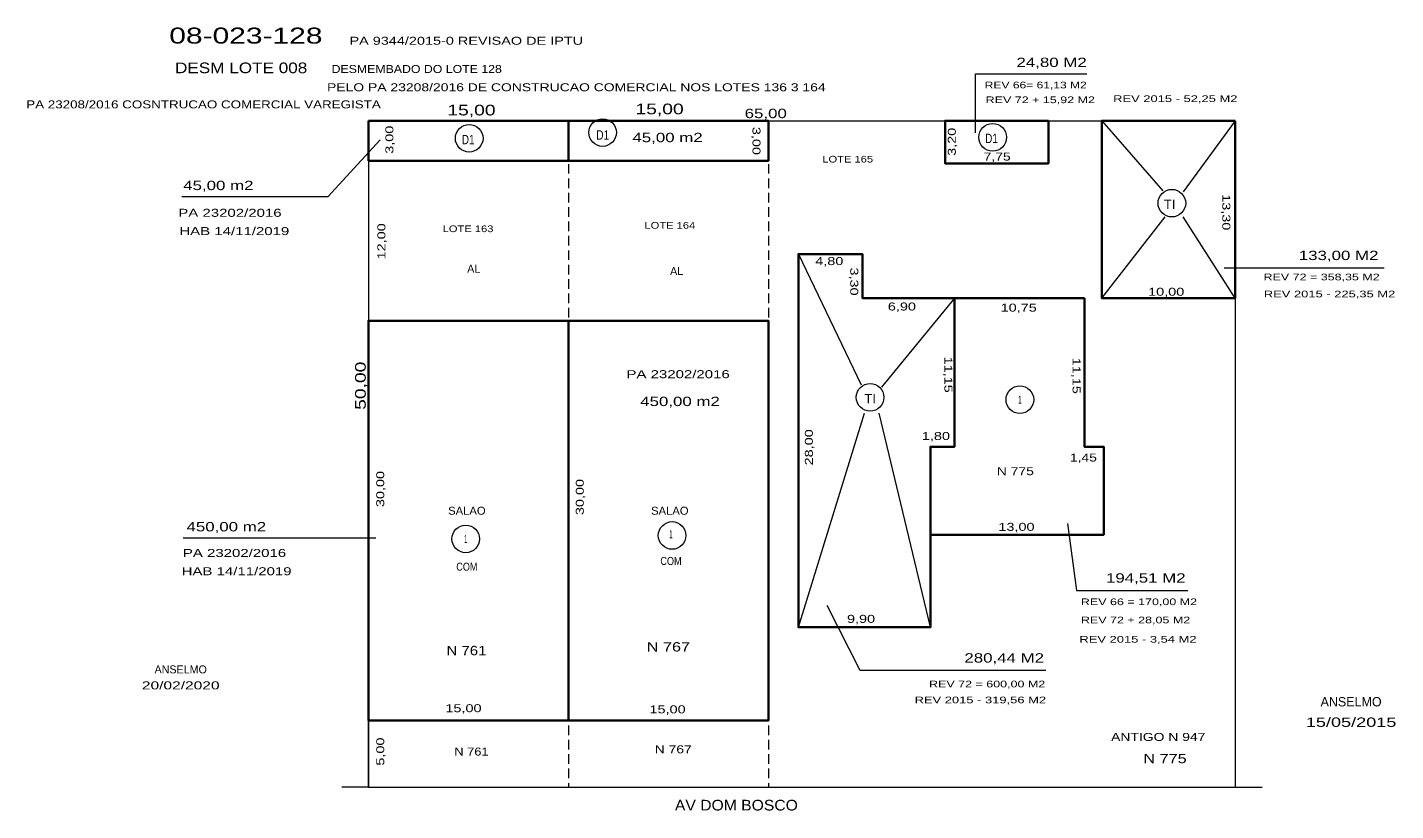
# Model space of a CAD drawing. Extents: x -22 to 80, y -2 to 57.
import ezdxf
from ezdxf.enums import TextEntityAlignment as Align

# ---------------------------------------------------------------- set-up
doc = ezdxf.new("R2010")
doc.units = 0
doc.header["$LTSCALE"] = 0.24
doc.linetypes.add('MEDIUM_DASHED', pattern=[4.5, 3, -1.5])
doc.layers.add('1', color=7, linetype='Continuous', lineweight=13)

msp = doc.modelspace()

# ---------------------------------------------------------------- linework, layer by layer
at = {"layer": '1'}
for p, q in [((3.2635, 50.0722), (3.2635, 0.0722)), ((3.2635, 50.0722), (46.5135, 50.0722)), ((54.2635, 50.0722), (58.2635, 50.0722)), ((58.2635, 50.0722), (62.8388, 44.8327)), ((68.2635, 50.0722), (64.3701, 44.7475)), ((58.2635, 36.7722), (63.0089, 42.873)), ((68.2635, 36.7722), (64.3701, 42.873)), ((35.5135, 40.0722), (40.2094, 30.2624)), ((67.4327, 39.0387), (79.428, 39.0387)), ((47.2135, 36.7722), (41.7407, 30.092)), ((68.2635, 36.7722), (68.2635, 0.0722)), ((35.5135, 12.0722), (40.4646, 28.1322)), ((45.4135, 12.0722), (41.5706, 28.1322)), ((3.8101, 18.7642), (-10.6398, 18.7642)), ((40.1485, 8.8415), (37.669, 13.7116)), ((54.0783, 8.8415), (40.1485, 8.8415)), ((3.2635, 0.0722), (3.2635, 5.0722)), ((3.2635, 0.0722), (1.2635, 0.0722)), ((3.2635, 0.0722), (68.2635, 0.0722)), ((68.2635, 0.0722), (70.2911, 0.0722))]:
    msp.add_line(p, q, dxfattribs=at)
at = {"layer": '1', "linetype": 'MEDIUM_DASHED'}
msp.add_line((33.2635, 50.0722), (33.2635, 0.0722), dxfattribs=at)
at = {"layer": '1', "lineweight": 35}
msp.add_line((56.9635, 36.7722), (47.2135, 36.7722), dxfattribs=at)
at = {"layer": '1'}
for points in [[(48.8018, 49.1783), (48.8018, 53.609), (57.1389, 53.609)], [(4.1521, 48.6514), (0.219, 44.3696), (-10.7253, 44.3696)], [(55.6927, 19.8672), (56.3732, 14.84), (64.7104, 14.84)]]:
    msp.add_lwpolyline(points, dxfattribs=at)
at = {"layer": '1', "linetype": 'MEDIUM_DASHED'}
for points in [[(3.2635, 50.0722), (18.2635, 50.0722), (18.2635, 0.0722)], [(18.2635, 50.0722), (33.2635, 50.0722), (33.2635, 34.282)]]:
    msp.add_lwpolyline(points, dxfattribs=at)
at = {"layer": '1', "lineweight": 35}
for points in [[(3.2635, 50.0722), (18.2635, 50.0722), (18.2635, 47.0722), (3.2635, 47.0722)], [(54.2635, 50.0722), (54.2635, 46.8722), (46.5135, 46.8722), (46.5135, 50.0722)], [(68.2635, 50.0722), (68.2635, 36.7722), (58.2635, 36.7722), (58.2635, 50.0722)], [(3.2635, 5.0722), (18.2635, 5.0722), (18.2635, 35.0722), (3.2635, 35.0722)]]:
    msp.add_lwpolyline(points, close=True, dxfattribs=at)
for points in [[(18.2635, 47.0722), (33.2635, 47.0722), (33.2635, 50.0722), (18.2635, 50.0722)], [(45.4135, 19.0222), (45.4135, 12.0722), (35.5135, 12.0722), (35.5135, 40.0722), (40.3135, 40.0722), (40.3135, 36.7722), (47.2135, 36.7722)], [(56.9635, 36.7722), (56.9635, 25.6222), (58.4135, 25.6222), (58.4135, 19.0222), (45.4135, 19.0222), (45.4135, 25.6222), (47.2135, 25.6222), (47.2135, 36.7722)], [(18.2635, 35.0722), (33.2635, 35.0722), (33.2635, 5.0722), (18.2635, 5.0722)]]:
    msp.add_lwpolyline(points, dxfattribs=at)
at = {"layer": '1'}
for centre in [(10.8222, 48.7655), (20.826, 49.1937), (50.0779, 48.8375), (63.5194, 43.8955), (40.8901, 29.3251), (52.1197, 29.1547), (10.5656, 18.707), (26.0415, 18.964)]:
    msp.add_circle(centre, 1.0366, dxfattribs=at)

# ---------------------------------------------------------------- texts
for s, height, width, p in [('08-023-128', 1.2, 1.4, (-5.9235, 55.8673)), ('PA 9344/2015-0 REVISAO DE IPTU', 0.6, 1.35, (10.6041, 55.78)), ('DESM LOTE 008', 0.8, 1.2, (-6.2791, 53.6465)), ('24,80 M2', 0.7, 1.35, (54.5016, 54.1111)), ('DESMEMBADO DO LOTE 128', 0.6, 1.15, (6.8882, 53.6609)), ('PELO PA 23208/2016 DE CONSTRUCAO COMERCIAL NOS LOTES 136 3 164', 0.6, 1.3, (18.8585, 52.2907)), ('REV 66= 61,13 M2', 0.5, 1.35, (53.3106, 52.507)), ('PA 23208/2016 COSNTRUCAO COMERCIAL VAREGISTA', 0.6, 1.25, (-9.1007, 51.0061)), ('15,00', 0.8, 1.35, (25.1002, 50.5636)), ('REV 72 + 15,92 M2', 0.5, 1.4, (53.6509, 51.3993)), ('REV 2015 - 52,25 M2', 0.5, 1.45, (63.7746, 51.4845)), ('15,00', 0.8, 1.35, (10.9923, 50.478)), ('65,00', 0.7, 1.35, (33.0633, 50.2768)), ('D1', 0.7, 0.8, (20.8367, 48.6592)), ('D1', 0.7, 0.8, (10.7474, 48.3167)), ('45,00 m2', 0.7, 1.35, (25.6987, 48.4727)), ('D1', 0.7, 0.8, (49.9929, 48.4023)), ('LOTE 165', 0.5, 1.25, (39.2081, 46.9456)), ('7,75', 0.6, 1.3, (50.4181, 47.0889)), ('45,00 m2', 0.7, 1.35, (-7.9893, 44.8759)), ('TI', 0.7, 1.05, (63.3492, 43.4603)), ('PA 23202/2016 ', 0.6, 1.4, (-6.9632, 42.8707)), ('HAB 14/11/2019', 0.6, 1.4, (-6.7922, 41.5005)), ('LOTE 163', 0.5, 1.25, (10.7359, 41.7218)), ('LOTE 164', 0.5, 1.25, (25.8697, 41.9786)), ('133,00 M2', 0.7, 1.35, (76.0251, 39.626)), ('4,80', 0.6, 1.35, (37.8274, 39.2499)), ('REV 72 = 358,35 M2', 0.5, 1.4, (74.749, 38.107)), ('10,00', 0.6, 1.35, (63.0941, 36.9493)), ('REV 2015 - 225,35 M2', 0.5, 1.45, (75.3445, 36.8289)), ('6,90', 0.6, 1.35, (43.2721, 35.8417)), ('10,75', 0.6, 1.35, (52.0344, 35.7565)), ('PA 23202/2016 ', 0.6, 1.4, (26.6455, 30.7646)), ('450,00 m2', 0.7, 1.35, (26.6355, 28.6736)), ('TI', 0.7, 1.05, (40.89, 28.8899)), ('1', 0.6, 0.45, (52.1196, 28.8547)), ('1,80', 0.6, 1.35, (45.8242, 26.1281)), ('1,45', 0.6, 1.3, (56.8837, 24.5091)), ('N 775', 0.6, 1.3, (51.7793, 23.4867)), ('SALAO', 0.6, 1.05, (10.6503, 20.5195)), ('SALAO', 0.6, 1.05, (25.8697, 20.5195)), ('450,00 m2', 0.7, 1.35, (-7.3908, 19.2705)), ('13,00', 0.6, 1.35, (51.8645, 19.3116)), ('1', 0.6, 0.45, (10.5655, 18.407)), ('1', 0.6, 0.45, (25.9559, 18.7496)), ('PA 23202/2016 ', 0.6, 1.4, (-6.6212, 17.3509)), ('HAB 14/11/2019', 0.6, 1.4, (-6.6212, 15.9807)), ('COM', 0.6, 0.85, (10.6504, 16.3232)), ('COM', 0.6, 0.85, (25.9552, 16.7514)), ('194,51 M2', 0.7, 1.35, (61.5627, 15.4273)), ('REV 66 = 170,00 M2', 0.5, 1.4, (61.0522, 13.7379)), ('9,90', 0.6, 1.35, (40.2095, 12.4098)), ('REV 72 + 28,05 M2', 0.5, 1.4, (60.797, 12.3746)), ('REV 2015 - 3,54 M2', 0.5, 1.45, (60.9797, 10.9257)), ('N 761', 0.7, 1.2, (10.6174, 9.9807)), ('N 767', 0.7, 1.3, (25.763, 10.2566)), ('280,44 M2', 0.7, 1.35, (50.9465, 9.4292)), ('20/02/2020', 0.6, 1.45, (-10.8108, 7.417)), ('REV 72 = 600,00 M2', 0.5, 1.4, (49.6658, 7.5683)), ('15,00', 0.6, 1.35, (10.3939, 5.7043)), ('15,00', 0.6, 1.35, (25.6988, 5.6187)), ('REV 2015 - 319,56 M2', 0.5, 1.45, (49.1553, 6.3753)), ('15/05/2015', 0.7, 1.45, (76.9609, 4.606)), ('ANTIGO N 947', 0.6, 1.3, (62.4985, 3.5483)), ('N 767', 0.6, 1.3, (26.1262, 2.6214)), ('N 761', 0.6, 1.2, (10.9923, 2.4501)), ('N 775', 0.7, 1.3, (63.009, 1.8794)), ('AV DOM BOSCO', 0.8, 1.1, (30.8612, -1.6696))]:
    msp.add_text(s, height=height, dxfattribs=dict(at, width=width)).set_placement(p, align=Align.CENTER)
at = {"layer": '1', "width": 1.35}
for s, height, rotation, p in [('3,00', 0.6, 90, (5.1361, 48.6515)), ('3,00', 0.6, 270, (32.0678, 48.5658)), ('3,20', 0.6, 90, (47.3152, 48.4967)), ('13,30', 0.6, 270, (67.3029, 43.2138)), ('12,00', 0.6, 90, (4.5376, 41.0297)), ('3,30', 0.6, 270, (39.399, 38.0162)), ('50,00', 0.8, 90, (3.0644, 30.1972)), ('11,15', 0.6, 270, (46.46, 31.0294)), ('11,15', 0.6, 270, (56.0732, 30.9442)), ('28,00', 0.6, 90, (36.5961, 25.5761)), ('30,00', 0.6, 90, (4.4521, 22.4467)), ('30,00', 0.6, 90, (19.415, 21.8472)), ('5,00', 0.6, 90, (4.4521, 2.7502))]:
    msp.add_text(s, height=height, rotation=rotation, dxfattribs=at).set_placement(p, align=Align.CENTER)
at = {"layer": '1'}
for s, height, p in [('AL', 0.6, (11.1633, 38.6744)), ('AL', 0.6, (26.3827, 38.5032)), ('ANSELMO', 0.6, (-10.8109, 8.6159)), ('ANSELMO', 0.7, (76.9609, 6.1397))]:
    msp.add_text(s, height=height, dxfattribs=at).set_placement(p, align=Align.CENTER)

doc.saveas('drawing.dxf')
